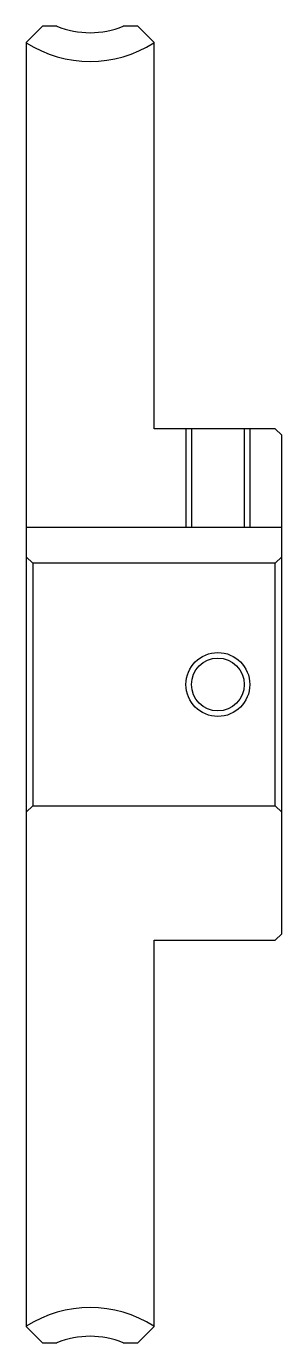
# Model space of a CAD drawing. Header units: metres. Extents: x 98 to 246, y 52 to 155.
# Drawn here: x 98.1 to 118.1, y 52.1 to 155.1 of the extents above.
import ezdxf

# ---------------------------------------------------------------- set-up
doc = ezdxf.new("R2010")
doc.units = ezdxf.units.M

msp = doc.modelspace()

# ---------------------------------------------------------------- linework, layer by layer
at = {"color": 4}
for p, q in [((98.121948, 115.928055), (118.121948, 115.928055)), ((118.121948, 113.628052), (117.621948, 113.128052)), ((98.121948, 93.628052), (98.621948, 94.128052)), ((118.121948, 93.628052), (117.621948, 94.128052))]:
    msp.add_line(p, q, dxfattribs=at)
for points in [[(100.523872, 155.128052), (99.378044, 155.128052), (98.121948, 153.871948), (98.121948, 93.628052)], [(108.121948, 123.628052), (108.121948, 153.871948), (106.865852, 155.128052), (105.720024, 155.128052)], [(108.121948, 83.628052), (117.621948, 83.628052), (118.121948, 84.128052), (118.121948, 123.128052), (117.621948, 123.628052), (108.121948, 123.628052)], [(110.621948, 123.628052), (110.621948, 115.928055)], [(111.056946, 123.628052), (111.056946, 115.928055)], [(115.186951, 123.628052), (115.186951, 115.928055)], [(115.621948, 123.628052), (115.621948, 115.928055)], [(98.121948, 113.628052), (98.621948, 113.128052), (98.621948, 94.128052), (117.621948, 94.128052), (117.621948, 113.128052), (98.621948, 113.128052)], [(98.121948, 93.628052), (98.121948, 53.384148), (99.378044, 52.128052), (100.523872, 52.128052)], [(105.720024, 52.128052), (106.865852, 52.128052), (108.121948, 53.384148), (108.121948, 83.628052)]]:
    msp.add_lwpolyline(points, dxfattribs=at)
at = {"color": 7}
msp.add_circle((113.121948, 103.628052), 2.5, dxfattribs=at)
at = {"color": 4}
msp.add_circle((113.121948, 103.628052), 2.065, dxfattribs=at)
for centre, radius, start, end in [((103.121948, 161.628052), 7, 248.21321192, 291.78678997), ((103.121948, 161.628052), 9.25, 237.27956006, 302.72043994), ((103.121948, 45.628052), 9.25, 57.27956006, 122.72043994), ((103.121948, 45.628052), 7, 68.21321003, 111.78678808)]:
    msp.add_arc(centre, radius, start, end, dxfattribs=at)

doc.saveas('drawing.dxf')
